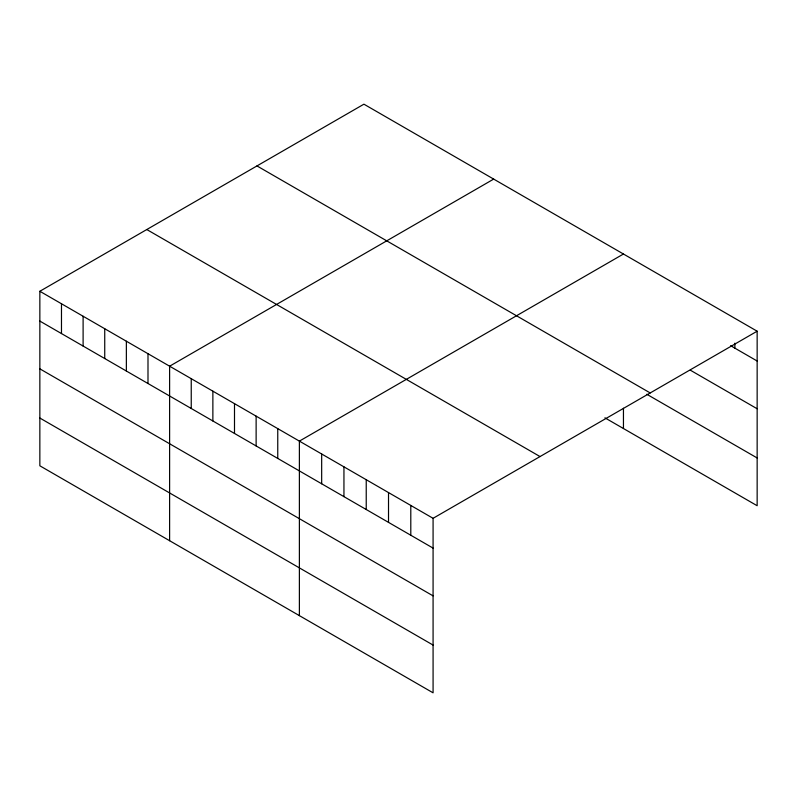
<?xml version="1.0" encoding="UTF-8"?>
<svg xmlns="http://www.w3.org/2000/svg" width="797" height="797" viewBox="0 0 797 797"><rect width="100%" height="100%" fill="white"/><g stroke="black" fill="none" stroke-linecap="round" stroke-linejoin="round"><path stroke-width="1.2" d="M39.85 291.274L433.08 518.309L433.08 692.822L39.85 465.797L39.85 291.274L363.92 104.178L757.15 331.203L757.15 505.726L604.913 417.827M493.682 179.096L169.612 366.202L169.612 540.715M623.453 254.014L299.383 441.12L299.383 615.633M433.08 518.309L757.15 331.203M730.62 345.699L757.15 361.011M690.302 370.167L757.15 408.761M256.973 165.925L650.203 392.951M646.795 394.256L757.15 457.966M146.797 229.536L540.027 456.561M39.85 321.081L433.08 548.107M39.85 368.842L433.08 595.867M39.85 418.036L433.08 645.072M734.864 343.178L734.864 348.15M623.453 408.233L623.453 428.527M410.794 505.437L410.794 535.245M388.518 492.576L388.518 522.384M366.231 479.714L366.231 509.512M343.945 466.843L343.945 496.651M321.669 453.981L321.669 483.789M277.755 428.627L277.755 458.434M256.126 416.144L256.126 445.951M234.497 403.661L234.497 433.458M212.869 391.168L212.869 420.975M191.24 378.685L191.24 408.492M147.993 353.709L147.993 383.516M126.364 341.226L126.364 371.023M104.736 328.743L104.736 358.54M83.107 316.25L83.107 346.057M61.479 303.767L61.479 333.564"/></g></svg>
